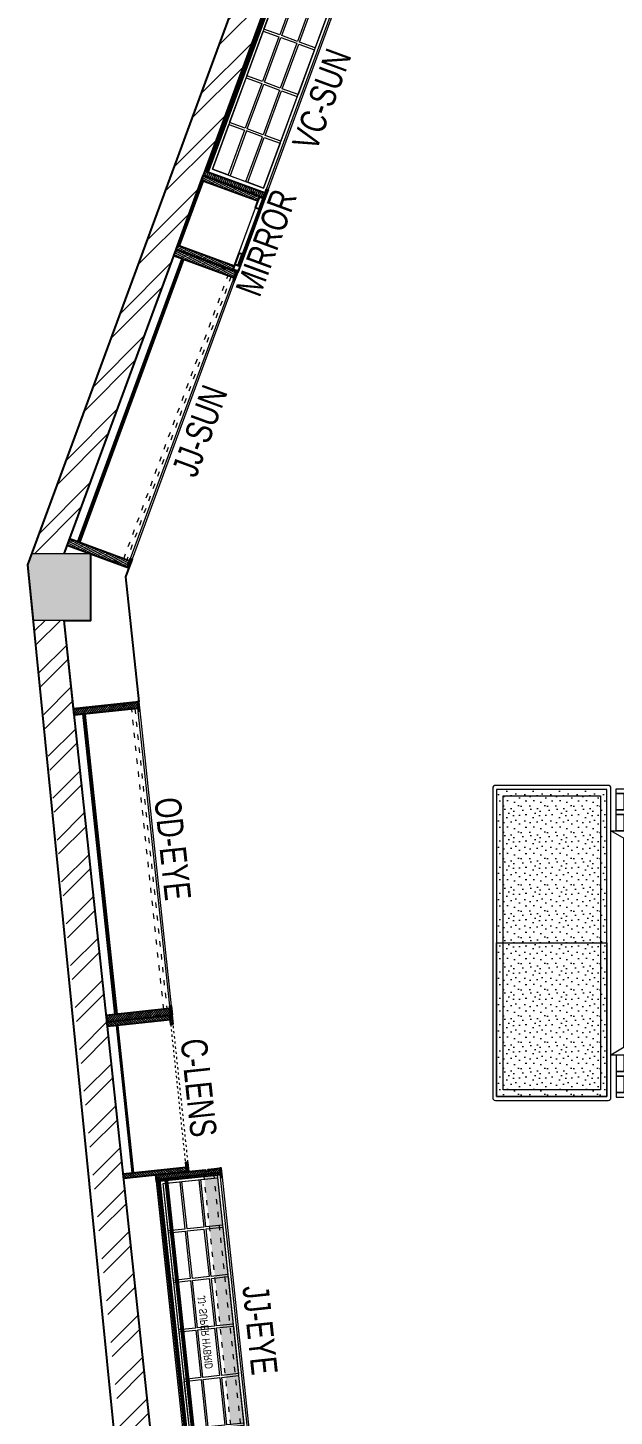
# Model space of a CAD drawing. Header units: feet. Extents: x 2748737 to 2755063, y -5469181 to -5449608.
# Drawn here: x 2748737 to 2750969, y -5464058 to -5458767 of the extents above; entities that cross this region are included whole.
import ezdxf

# ---------------------------------------------------------------- set-up
doc = ezdxf.new("R2010")
doc.units = ezdxf.units.FT
doc.header["$LTSCALE"] = 33
doc.header["$MEASUREMENT"] = 0
doc.linetypes.add('ACAD_ISO03W100', pattern=[30, 12, -18])
doc.linetypes.add('HIDDEN2', pattern=[4.7624999999999975, 3.174999999999998, -1.587499999999999])
for name, color, linetype, lineweight in [('A-COL', 243, 'Continuous', 9), ('column hatch', 5, 'Continuous', 0), ('HIDDEN LINE', 177, 'Continuous', 0), ('LENS-DIM', 252, 'Continuous', 5), ('LENS-HATCH', 251, 'Continuous', 5), ('LENS-PARTITION', 21, 'Continuous', 25), ('LENS_TEXT', 31, 'Continuous', 5), ('LK-FF&E FLOOR', 1, 'Continuous', 9), ('LK-FF&E WALL', 1, 'Continuous', 9), ('LN-ELEVATION-1', 81, 'Continuous', 25), ('LN-ELEVATION-2', 103, 'Continuous', 20), ('LN-ELEVATION-3', 125, 'Continuous', 18), ('LN-ELEVATION-4', 145, 'Continuous', 13), ('LN-ELEVATION-5', 167, 'Continuous', 5), ('LN-HATCH', 251, 'Continuous', 0), ('PLANO-TXT', 252, 'Continuous', 5)]:
    doc.layers.add(name, color=color, linetype=linetype, lineweight=lineweight)
doc.layers.add('A-WALL', color=1, linetype='Continuous')
doc.styles.add('LK TXT', font='GILC____.TTF', dxfattribs={"height": 100})
doc.styles.get("Standard").update_dxf_attribs({"font": 'GILC____.TTF'})
pattern_1 = [(45, (3990327.293469645, 1709214.691590092), (-4.490128060534575, 4.490128060534575), [])]
pattern_2 = [(45, (7858558.917008298, 3503823.203216763), (-4.490128060534575, 4.490128060534575), [])]

# ---------------------------------------------------------------- blocks, each defined once
blk = doc.blocks.new('MIRROR')
at = {"layer": 'LN-HATCH', "ltscale": 0.5}
h = blk.add_hatch(dxfattribs=at)
h.set_pattern_fill('ANSI31', color=256, scale=2)
h.set_pattern_definition([(45, (4060433.741624544, 1708720.786904081), (-4.490128060534575, 4.490128060534575), [])])
h.paths.add_polyline_path([(212.944788963403, 101.3407590774622), (230.944788963403, 101.3407590774622), (230.944788963403, -127.6592409225377), (212.944788963403, -127.6592409225377)])
h.paths.add_polyline_path([(230.944788963403, 95.34075907746227), (494.9447889634027, 95.34075907746227), (494.9447889634027, 101.3407590774622), (230.944788963403, 101.3407590774622)])
h.paths.add_polyline_path([(512.9447889634027, 101.3407590774622), (494.9447889634027, 101.3407590774622), (494.9447889634027, -127.6592409225377), (512.9447889634027, -127.6592409225377)])
at = {"layer": 'Defpoints'}
blk.add_lwpolyline([(512.9447889634027, 101.3407590774622), (212.944788963403, 101.3407590774622), (212.944788963403, -148.6592409225377), (512.9447889634027, -148.6592409225377)], close=True, dxfattribs=at)
at = {"layer": 'LN-ELEVATION-1'}
for points in [[(212.944788963403, 101.3407590774622), (230.944788963403, 101.3407590774622), (230.944788963403, -127.6592409225377), (212.944788963403, -127.6592409225377)], [(230.944788963403, 95.34075907746227), (494.9447889634027, 95.34075907746227), (494.9447889634027, 101.3407590774622), (230.944788963403, 101.3407590774622)], [(512.9447889634027, 101.3407590774622), (494.9447889634027, 101.3407590774622), (494.9447889634027, -127.6592409225377), (512.9447889634027, -127.6592409225377)], [(259.944788963403, -141.6592409225377), (259.944788963403, -127.6592409225377), (214.944788963403, -127.6592409225377), (214.944788963403, -148.6592409225377), (223.944788963403, -148.6592409225377), (223.944788963403, -147.1592409225377), (216.444788963403, -147.1592409225377), (216.444788963403, -141.6592409225377)], [(442.944788963403, -141.6592409225377), (442.944788963403, -127.6592409225377), (487.9447889634028, -127.6592409225377), (487.9447889634028, -148.6592409225377), (478.9447889634026, -148.6592409225377), (478.9447889634026, -147.1592409225377), (486.4447889634027, -147.1592409225377), (486.4447889634027, -141.6592409225377)], [(504.944788963403, -148.6592409225377), (504.944788963403, -147.1592409225377), (509.444788963403, -147.1592409225377), (509.444788963403, -129.1592409225377), (487.9447889634028, -129.1592409225377), (487.9447889634028, -127.6592409225377), (510.9447889634028, -127.6592409225377), (510.9447889634028, -148.6592409225377)]]:
    blk.add_lwpolyline(points, close=True, dxfattribs=at)
at = {"layer": 'LN-ELEVATION-2', "color": 4, "lineweight": 0}
blk.add_lwpolyline([(216.444788963403, -141.6592409225377), (486.4447889634027, -141.6592409225377), (486.4447889634027, -147.1592409225377), (216.444788963403, -147.1592409225377)], close=True, dxfattribs=at)
at = {"layer": 'LN-ELEVATION-2'}
blk.add_lwpolyline([(259.944788963403, -141.6592409225377), (442.944788963403, -141.6592409225377), (442.944788963403, -127.6592409225377), (259.944788963403, -127.6592409225377)], close=True, dxfattribs=at)
at = {"layer": 'LN-ELEVATION-4', "ltscale": 0.5}
blk.add_line((478.9447889634026, -148.6592409225377), (223.944788963403, -148.6592409225377), dxfattribs=at)
blk = doc.blocks.new('JJ SH 1200')
at = {"layer": 'LN-HATCH', "ltscale": 0.5}
h = blk.add_hatch(dxfattribs=at)
h.set_pattern_fill('ANSI31', color=256, scale=2)
h.set_pattern_definition([(45, (4097187.330767878, 1708800.267299229), (-4.490128060534575, 4.490128060534575), [])])
h.paths.add_polyline_path([(792.0591651862488, 220), (792.0591651862488, 30), (786.0591651862486, 30), (786.0591651862486, 20), (792.0591651862488, 20), (792.0591651862488, -24), (767.0591651862488, -24), (767.0591651862488, 220)])
h.paths.add_polyline_path([(-382.9408348137513, 180), (767.0591651862488, 180), (767.0591651862488, 186), (-382.9408348137513, 186)])
h.paths.add_polyline_path([(757.0591651862486, -24), (757.0591651862486, -30), (792.0591651862488, -30), (792.0591651862488, -24)])
h.paths.add_polyline_path([(-407.9408348137512, 220), (-407.9408348137512, 30), (-401.9408348137512, 30), (-401.9408348137512, 20), (-407.9408348137512, 20), (-407.9408348137512, -24), (-382.9408348137513, -24), (-382.9408348137513, 220)])
h.paths.add_polyline_path([(-372.9408348137513, -24), (-372.9408348137513, -30), (-407.9408348137512, -30), (-407.9408348137512, -24)])
at = {"layer": 'LN-ELEVATION-1', "ltscale": 0.5}
for points in [[(-407.9408348137512, 220), (-407.9408348137512, 30), (-401.9408348137512, 30), (-401.9408348137512, 20), (-407.9408348137512, 20), (-407.9408348137512, -24), (-382.9408348137513, -24), (-382.9408348137513, 220)], [(792.0591651862488, 220), (792.0591651862488, 30), (786.0591651862486, 30), (786.0591651862486, 20), (792.0591651862488, 20), (792.0591651862488, -24), (767.0591651862488, -24), (767.0591651862488, 220)], [(-382.9408348137513, 180), (767.0591651862488, 180), (767.0591651862488, 186), (-382.9408348137513, 186)], [(-372.9408348137513, -24), (-372.9408348137513, -30), (-407.9408348137512, -30), (-407.9408348137512, -24)], [(757.0591651862486, -24), (757.0591651862486, -30), (792.0591651862488, -30), (792.0591651862488, -24)]]:
    blk.add_lwpolyline(points, close=True, dxfattribs=at)
at = {"layer": 'LN-ELEVATION-3', "ltscale": 0.5}
for p, q in [((767.0591651862488, 220), (-382.9408348137513, 220)), ((757.0591651862486, -24), (-372.9408348137513, -24)), ((-372.9408348137513, -30), (757.0591651862486, -30))]:
    blk.add_line(p, q, dxfattribs=at)
at = {"layer": 'LN-ELEVATION-4', "linetype": 'ACAD_ISO03W100', "ltscale": 0.05}
blk.add_lwpolyline([(767.0591651862488, 0), (-382.9408348137513, 0), (-382.9408348137513, -12), (767.0591651862488, -12)], close=True, dxfattribs=at)
blk = doc.blocks.new('JJ SHD 1200')
at = {"layer": 'LN-ELEVATION-5'}
h = blk.add_hatch(color=177, dxfattribs=at)
h.dxf.hatch_style = 1
h.paths.add_polyline_path([(1182.000000000058, 67.99999999994179), (32.00000000005822, 68), (32.00000000000012, 18), (1182, 18)])
at = {"layer": 'LN-HATCH', "ltscale": 0.5}
h = blk.add_hatch(dxfattribs=at)
h.set_pattern_fill('ANSI31', color=256, scale=2)
h.set_pattern_definition([(45, (4097602.271602692, 1708830.267299229), (-4.490128060534575, 4.490128060534575), [])])
h.paths.add_polyline_path([(1207, 250), (1207, 60), (1201, 60), (1201, 50), (1207, 50), (1207, 6), (1182, 6), (1182, 250)])
h.paths.add_polyline_path([(32, 210), (1182, 210), (1182, 216), (32, 216)])
h.paths.add_polyline_path([(1172, 6), (1172, 0), (1207, 0), (1207, 6)])
h.paths.add_polyline_path([(7.000000000000056, 250), (7.000000000000056, 60), (13.00000000000006, 60), (13.00000000000006, 50), (7.000000000000056, 50), (7.000000000000056, 6), (32, 6), (32, 250)])
h.paths.add_polyline_path([(42, 6), (42, 0), (7.000000000000056, 0), (7.000000000000056, 6)])
at = {"layer": 'LN-ELEVATION-1', "ltscale": 0.5}
for points in [[(7, 250), (7, 60), (13, 60), (13, 50), (7, 50), (7, 6), (25, 6), (25, 250)], [(7.000000000000056, 250), (7.000000000000056, 60), (13.00000000000006, 60), (13.00000000000006, 50), (7.000000000000056, 50), (7.000000000000056, 6), (32, 6), (32, 250)], [(25, 238), (1189, 238), (1189, 244), (25, 244)], [(32, 210), (1182, 210), (1182, 216), (32, 216)], [(1207, 250), (1207, 60), (1201, 60), (1201, 50), (1207, 50), (1207, 6), (1182, 6), (1182, 250)], [(1207, 250), (1207, 60), (1201, 60), (1201, 50), (1207, 50), (1207, 6), (1189, 6), (1189, 250)], [(42, 6), (42, 0), (7, 0), (7, 6)], [(42, 6), (42, 0), (7.000000000000056, 0), (7.000000000000056, 6)], [(1172, 6), (1172, 0), (1207, 0), (1207, 6)], [(1172, 6), (1172, 0), (1207, 0), (1207, 6)]]:
    blk.add_lwpolyline(points, close=True, dxfattribs=at)
at = {"layer": 'LN-ELEVATION-3', "ltscale": 0.5}
for p, q in [((1189, 250), (25, 250)), ((1182, 250), (32, 250)), ((1172, 6), (42, 6)), ((1172, 6), (42, 6)), ((42, 0), (1172, 0)), ((42, 0), (1172, 0))]:
    blk.add_line(p, q, dxfattribs=at)
for points in [[(1172.000000000466, 226), (42, 226), (42, 18), (1172.000000000466, 18)], [(223.6666666655801, 226), (41.99999999860302, 226), (41.99999999860302, 162), (223.6666666655801, 162)], [(413.3333333325571, 226), (231.6666666655801, 226), (231.6666666655801, 162), (413.3333333325571, 162)], [(602.9999999995342, 226), (421.3333333325572, 226), (421.3333333325572, 162), (602.9999999995342, 162)], [(792.6666666665112, 226), (610.9999999995342, 226), (610.9999999995342, 162), (792.6666666665112, 162)], [(982.3333333334883, 226), (800.6666666665114, 226), (800.6666666665114, 162), (982.3333333334883, 162)], [(1172.000000000466, 226), (990.3333333334883, 226), (990.3333333334883, 162), (1172.000000000466, 162)], [(223.6666666655801, 154), (41.99999999860302, 154), (41.99999999860302, 90), (223.6666666655801, 90)], [(413.3333333325571, 154), (231.6666666655801, 154), (231.6666666655801, 90), (413.3333333325571, 90)], [(602.9999999995342, 154), (421.3333333325572, 154), (421.3333333325572, 90), (602.9999999995342, 90)], [(792.6666666665112, 154), (610.9999999995342, 154), (610.9999999995342, 90), (792.6666666665112, 90)], [(982.3333333334883, 154), (800.6666666665114, 154), (800.6666666665114, 90), (982.3333333334883, 90)], [(1172.000000000466, 90), (990.3333333334883, 90), (990.3333333334883, 154), (1172.000000000466, 154)], [(223.6666666655801, 82), (41.99999999860302, 82), (41.99999999860302, 18), (223.6666666655801, 18)], [(413.3333333325571, 82), (231.6666666655801, 82), (231.6666666655801, 18), (413.3333333325571, 18)], [(602.9999999995342, 82), (421.3333333325572, 82), (421.3333333325572, 18), (602.9999999995342, 18)], [(792.6666666665112, 82), (610.9999999995342, 82), (610.9999999995342, 18), (792.6666666665112, 18)], [(982.3333333334883, 82), (800.6666666665114, 82), (800.6666666665114, 18), (982.3333333334883, 18)], [(1172.000000000466, 82), (990.3333333334883, 82), (990.3333333334883, 18), (1172.000000000466, 18)]]:
    blk.add_lwpolyline(points, close=True, dxfattribs=at)
at = {"layer": 'LN-ELEVATION-4', "linetype": 'ACAD_ISO03W100', "ltscale": 0.05}
for points in [[(1182.000000000058, 67.99999999994179), (32.00000000005822, 68), (32.00000000000012, 18), (1182, 18)], [(1182, 30), (32, 30), (32, 18), (1182, 18)]]:
    blk.add_lwpolyline(points, close=True, dxfattribs=at)
at = {"layer": 'LK-FF&E WALL', "ltscale": 0.5, "insert": (482.4984843845887, 142.3254197300339), "char_height": 30, "attachment_point": 1}
blk.add_mtext_dynamic_manual_height_columns('\\pt120;JJ- SUPER HYBRID', width=526.8347885402455, gutter_width=500, heights=[0], dxfattribs=at)
blk = doc.blocks.new('CLENS 600')
at = {"layer": 'LN-HATCH', "ltscale": 0.5}
h = blk.add_hatch(dxfattribs=at)
h.set_pattern_fill('ANSI31', color=256, scale=2)
h.set_pattern_definition(pattern_1)
h.paths.add_polyline_path([(-600, 0), (-582, 0), (-582, -240), (-600, -240)])
h = blk.add_hatch(dxfattribs=at)
h.set_pattern_fill('ANSI31', color=256, scale=2)
h.set_pattern_definition([(45, (3975657.572909575, 1709214.691590092), (-4.490128060534575, 4.490128060534575), [])])
h.paths.add_polyline_path([(-18, 0), (0, 0), (0, -240), (-18, -240)])
h = blk.add_hatch(dxfattribs=at)
h.set_pattern_fill('ANSI31', color=256, scale=2)
h.set_pattern_definition([(45, (3990252.293469645, 1709214.691590092), (-4.490128060534575, 4.490128060534575), [])])
h.paths.add_polyline_path([(-582, -40), (-18, -40), (-18, -34), (-582, -34)])
h = blk.add_hatch(dxfattribs=at)
h.set_pattern_fill('ANSI31', color=256, scale=2)
h.set_pattern_definition(pattern_1)
h.paths.add_polyline_path([(-600, -250), (-565, -250), (-565, -240), (-600, -240)])
h = blk.add_hatch(dxfattribs=at)
h.set_pattern_fill('ANSI31', color=256, scale=2)
h.set_pattern_definition([(45, (3990177.293469646, 1709214.691590092), (-4.490128060534575, 4.490128060534575), [])])
h.paths.add_polyline_path([(-35, -250), (0, -250), (0, -240), (-35, -240)])
at = {"layer": 'HIDDEN LINE', "linetype": 'ACAD_ISO03W100', "ltscale": 0.02}
for p, q in [((-35, -240), (-565, -240)), ((-565, -250), (-35, -250))]:
    blk.add_line(p, q, dxfattribs=at)
at = {"layer": 'LN-ELEVATION-1', "ltscale": 0.5}
for points in [[(-600, 0), (-582, 0), (-582, -240), (-600, -240)], [(-18, 0), (0, 0), (0, -240), (-18, -240)], [(-582, -40), (-18, -40), (-18, -34), (-582, -34)], [(-600, -250), (-565, -250), (-565, -240), (-600, -240)], [(-35, -250), (0, -250), (0, -240), (-35, -240)]]:
    blk.add_lwpolyline(points, close=True, dxfattribs=at)
at = {"layer": 'LN-ELEVATION-4'}
blk.add_line((-18, 0), (-582, 0), dxfattribs=at)
blk = doc.blocks.new('A$C24899081')
at = {"layer": 'column hatch'}
h = blk.add_hatch(color=8, dxfattribs=at)
h.dxf.hatch_style = 1
h.paths.add_polyline_path([(5199.267778427341, -37.19173936080188), (4894.49165902473, -37.19173936080188), (4894.49165902473, -291.1718388628214), (5199.267778427341, -291.1718388628214)])
h.paths.add_polyline_path([(-210.5083409752697, -37.19173936080188), (-515.2844603788106, -37.19173936080188), (-515.2844603788106, -291.1718388628214), (-210.5083409752697, -291.1718388628214)])
h.paths.add_polyline_path([(-670.6242090575397, 2959.732924884185), (-645.3105602907016, 2705.752825381234), (-428.5999481575563, 2705.752825381234), (-428.5999481575563, 2959.732924884185)])
h.paths.add_polyline_path([(-1003.376351010985, 6298.343762850389), (-784.6566936187445, 6298.343762850389), (-784.6566936187445, 6552.32386235334), (-1008.777257037349, 6552.32386235334), (-1024.443701085634, 6509.719361742958)])
h.paths.add_polyline_path([(306.9408021839336, 10116.5178046301), (488.2221509376541, 10002.26571886893), (623.6411490533501, 10217.13215620257), (440.3530448991805, 10332.64899419341), (438.4555128160863, 10329.4083495764)])
h.paths.add_polyline_path([(2919.558099991642, 14122.62806688715), (3054.977098107338, 14337.49450422078), (2871.804721199908, 14452.93840542342), (2729.833141878247, 14242.20171488914)])
at = {"layer": 'LN-HATCH'}
h = blk.add_hatch(dxfattribs=at)
h.set_pattern_fill('ANSI32', color=256, scale=333, angle=180)
h.set_pattern_definition([(225, (-7065682.600582086, 5288784.786549147), (88.29995930067012, -88.29995930067015), []), (225, (-7065741.467221521, 5288784.786549147), (88.29995930067012, -88.29995930067015), [])])
h.paths.add_polyline_path([(-886.2487334199249, 6298.343762850389), (-1001.90087969508, 6298.343762850389), (-666.5566634619609, 3153.946559208446), (-657.3501917943358, 2959.732924884185), (-530.1919879578053, 2959.732924884185)])
h.paths.add_polyline_path([(402.2755760038271, 10056.43331811484), (306.9408021839336, 10116.5178046301), (294.3415243271738, 10096.12261753809), (-1008.777257037349, 6552.32386235334), (-886.2487334199249, 6552.32386235334)])
h.paths.add_polyline_path([(2826.974148062058, 14180.9788552532), (2729.833141878247, 14242.20171488914), (2727.735086758621, 14239.08744938113), (440.3530448991805, 10332.64899419341), (537.694574119523, 10271.29975544941)])
h.paths.add_polyline_path([(5115.912410255521, 2862.808260639198), (5215.914057350717, 2862.808260639198), (5301.15949973464, 17715.15137456171), (2876.803357033059, 14460.35817195382), (2871.804721199908, 14452.93840542342), (2969.030523174442, 14391.66210346669), (5199.267778427341, 17385.84308650996)])
at = {"layer": 'A-COL'}
for p, q in [((-784.6566936187445, 6552.32386235334), (-1008.777257037349, 6552.32386235334)), ((-784.6566936187445, 6298.343762850389), (-784.6566936187445, 6552.32386235334)), ((-784.6566936187445, 6298.343762850389), (-1003.376351010985, 6298.343762850389))]:
    blk.add_line(p, q, dxfattribs=at)
blk.add_lwpolyline([(-1008.777257037349, 6552.32386235334), (-1024.443701085634, 6509.719361742958), (-1003.361838316545, 6298.198152255267)], dxfattribs=at)
at = {"layer": 'A-WALL'}
for p, q in [((-1024.443701085634, 6509.719361742958), (294.3415243271738, 10096.12261753809)), ((-886.2487334199249, 6552.32386235334), (402.2755760038271, 10056.43331811484)), ((-645.3105602907016, 2705.752825381234), (-1024.443701085634, 6509.719361742958)), ((-530.1919879578053, 2959.732924884185), (-886.2487334199249, 6298.343762850389))]:
    blk.add_line(p, q, dxfattribs=at)
blk = doc.blocks.new('ffgd')
at = {"layer": 'LN-ELEVATION-4', "linetype": 'ACAD_ISO03W100', "ltscale": 0.1}
blk.add_lwpolyline([(0, 47.31184294237753), (0, -41.46233547315932), (-20, -41.46233547315932), (-20, 47.31184294237753)], close=True, dxfattribs=at)
at = {"layer": 'LN-ELEVATION-5', "linetype": 'ACAD_ISO03W100', "ltscale": 0.1}
for p, q in [((-159.8999999999068, 165.715584376594), (-159.8999999999068, 47.31184294237753)), ((-159.6999999997206, 165.715584376594), (-159.6999999997206, 47.31184294237753)), ((-159.3999999999068, 165.715584376594), (-159.3999999999068, 47.31184294237753)), ((-159, 165.715584376594), (-159, 47.31184294237753)), ((-158.5, 165.715584376594), (-158.5, 47.31184294237753)), ((-157.8999999999068, 165.715584376594), (-157.8999999999068, 47.31184294237753)), ((-157.1000000000931, 165.715584376594), (-157.1000000000931, 47.31184294237753)), ((-156.1000000000931, 165.715584376594), (-156.1000000000931, 47.31184294237753)), ((-154.1000000000931, 165.715584376594), (-154.1000000000931, 47.31184294237753)), ((-151.1000000000931, 165.715584376594), (-151.1000000000931, 47.31184294237753)), ((-146.1000000000931, 165.715584376594), (-146.1000000000931, 47.31184294237753)), ((-141.1000000000931, 165.715584376594), (-141.1000000000931, 47.31184294237753)), ((-135.1000000000931, 165.715584376594), (-135.1000000000931, 47.31184294237753)), ((-128.1000000000931, 165.715584376594), (-128.1000000000931, 47.31184294237753)), ((-120.1000000000931, 165.715584376594), (-120.1000000000931, 47.31184294237753)), ((-111.1000000000931, 165.715584376594), (-111.1000000000931, 47.31184294237753)), ((-102.1000000000931, 165.715584376594), (-102.1000000000931, 47.31184294237753)), ((-85, 165.715584376594), (-85, 47.31184294237753)), ((65, 165.715584376594), (65, 47.31184294237753)), ((82.10000000009315, 165.715584376594), (82.10000000009315, 47.31184294237753)), ((91.10000000009312, 165.715584376594), (91.10000000009312, 47.31184294237753)), ((100.1000000000931, 165.715584376594), (100.1000000000931, 47.31184294237753)), ((108.1000000000931, 165.715584376594), (108.1000000000931, 47.31184294237753)), ((115.1000000000931, 165.715584376594), (115.1000000000931, 47.31184294237753)), ((121.1000000000931, 165.715584376594), (121.1000000000931, 47.31184294237753)), ((126.1000000000931, 165.715584376594), (126.1000000000931, 47.31184294237753)), ((131.1000000000931, 165.715584376594), (131.1000000000931, 47.31184294237753)), ((134.1000000000931, 165.715584376594), (134.1000000000931, 47.31184294237753)), ((136.1000000000931, 165.715584376594), (136.1000000000931, 47.31184294237753)), ((137.1000000000931, 165.715584376594), (137.1000000000931, 47.31184294237753)), ((137.8999999999068, 165.715584376594), (137.8999999999068, 47.31184294237753)), ((138.5, 165.715584376594), (138.5, 47.31184294237753)), ((139, 165.715584376594), (139, 47.31184294237753)), ((139.3999999999067, 165.715584376594), (139.3999999999067, 47.31184294237753)), ((139.6999999997206, 165.715584376594), (139.6999999997206, 47.31184294237753)), ((139.8999999999068, 165.715584376594), (139.8999999999068, 47.31184294237753)), ((-159.8999999999068, -41.46233547315932), (-159.8999999999068, -159.8660769073758)), ((-159.6999999997206, -41.46233547315932), (-159.6999999997206, -159.8660769073758)), ((-159.3999999999068, -41.46233547315932), (-159.3999999999068, -159.8660769073758)), ((-159, -41.46233547315932), (-159, -159.8660769073758)), ((-158.5, -41.46233547315932), (-158.5, -159.8660769073758)), ((-157.8999999999068, -41.46233547315932), (-157.8999999999068, -159.8660769073758)), ((-157.1000000000931, -41.46233547315932), (-157.1000000000931, -159.8660769073758)), ((-156.1000000000931, -41.46233547315932), (-156.1000000000931, -159.8660769073758)), ((-154.1000000000931, -41.46233547315932), (-154.1000000000931, -159.8660769073758)), ((-151.1000000000931, -41.46233547315932), (-151.1000000000931, -159.8660769073758)), ((-146.1000000000931, -41.46233547315932), (-146.1000000000931, -159.8660769073758)), ((-141.1000000000931, -41.46233547315932), (-141.1000000000931, -159.8660769073758)), ((-135.1000000000931, -41.46233547315932), (-135.1000000000931, -159.8660769073758)), ((-128.1000000000931, -41.46233547315932), (-128.1000000000931, -159.8660769073758)), ((-120.1000000000931, -41.46233547315932), (-120.1000000000931, -159.8660769073758)), ((-111.1000000000931, -41.46233547315932), (-111.1000000000931, -159.8660769073758)), ((-102.1000000000931, -41.46233547315932), (-102.1000000000931, -159.8660769073758)), ((-85, -41.46233547315932), (-85, -159.8660769073758)), ((65, -41.46233547315932), (65, -159.8660769073758)), ((82.10000000009315, -41.46233547315932), (82.10000000009315, -159.8660769073758)), ((91.10000000009312, -41.46233547315932), (91.10000000009312, -159.8660769073758)), ((100.1000000000931, -41.46233547315932), (100.1000000000931, -159.8660769073758)), ((108.1000000000931, -41.46233547315932), (108.1000000000931, -159.8660769073758)), ((115.1000000000931, -41.46233547315932), (115.1000000000931, -159.8660769073758)), ((121.1000000000931, -41.46233547315932), (121.1000000000931, -159.8660769073758)), ((126.1000000000931, -41.46233547315932), (126.1000000000931, -159.8660769073758)), ((131.1000000000931, -41.46233547315932), (131.1000000000931, -159.8660769073758)), ((134.1000000000931, -41.46233547315932), (134.1000000000931, -159.8660769073758)), ((136.1000000000931, -41.46233547315932), (136.1000000000931, -159.8660769073758)), ((137.1000000000931, -41.46233547315932), (137.1000000000931, -159.8660769073758)), ((137.8999999999068, -41.46233547315932), (137.8999999999068, -159.8660769073758)), ((138.5, -41.46233547315932), (138.5, -159.8660769073758)), ((139, -41.46233547315932), (139, -159.8660769073758)), ((139.3999999999067, -41.46233547315932), (139.3999999999067, -159.8660769073758)), ((139.6999999997206, -41.46233547315932), (139.6999999997206, -159.8660769073758)), ((139.8999999999068, -41.46233547315932), (139.8999999999068, -159.8660769073758))]:
    blk.add_line(p, q, dxfattribs=at)
for points in [[(140, 72.9897628070321), (140, 165.715584376594), (-160, 165.715584376594), (-160, 72.9897628070321)], [(140, -67.14025533781387), (140, -159.8660769073758), (-160, -159.8660769073758), (-160, -67.14025533781387)]]:
    blk.add_lwpolyline(points, dxfattribs=at)
for points in [[(140, 72.9897628070321), (140, 47.31184294237753), (-160, 47.31184294237753), (-160, 72.9897628070321)], [(140, -41.46233547315932), (140, -67.14025533781387), (-160, -67.14025533781387), (-160, -41.46233547315932)]]:
    blk.add_lwpolyline(points, close=True, dxfattribs=at)
blk = doc.blocks.new('EURO 1040 x 1175')
at = {"layer": 'LN-ELEVATION-1'}
for points in [[(-470, -327.434990927577), (470, -327.434990927577), (470, 467.5650090724229), (-470, 467.5650090724229)], [(-470, 85.06500907242298), (470, 85.06500907242298), (470, 467.5650090724229), (-470, 467.5650090724229)], [(-283.2000000029802, 85.06500907242298), (-277.2000000029802, 85.06500907242298), (-277.2000000029802, 467.5650090724229), (-283.2000000029802, 467.5650090724229)], [(-96.40000000596046, 85.06500907242298), (-90.40000000596045, 85.06500907242298), (-90.40000000596045, 467.5650090724229), (-96.40000000596046, 467.5650090724229)], [(90.3999999910593, 85.06500907242298), (96.3999999910593, 85.06500907242298), (96.3999999910593, 467.5650090724229), (90.3999999910593, 467.5650090724229)], [(277.1999999880791, 85.06500907242298), (283.1999999880791, 85.06500907242298), (283.1999999880791, 467.5650090724229), (277.1999999880791, 467.5650090724229)], [(-470.0000000149008, 386.565009072423), (-283.2000000029802, 386.565009072423), (-283.2000000029802, 392.565009072423), (-470.0000000149008, 392.565009072423)], [(-277.2000000178814, 386.565009072423), (-96.40000000596046, 386.565009072423), (-96.40000000596046, 392.565009072423), (-277.2000000178814, 392.565009072423)], [(-90.40000002086165, 386.565009072423), (90.3999999910593, 386.565009072423), (90.3999999910593, 392.565009072423), (-90.40000002086165, 392.565009072423)], [(96.39999997615817, 386.565009072423), (277.1999999880791, 386.565009072423), (277.1999999880791, 392.565009072423), (96.39999997615817, 392.565009072423)], [(283.1999999880791, 386.565009072423), (470, 386.565009072423), (470, 392.565009072423), (283.1999999880791, 392.565009072423)], [(-470.0000000149008, 311.190009072423), (-283.2000000029802, 311.190009072423), (-283.2000000029802, 317.190009072423), (-470.0000000149008, 317.190009072423)], [(-277.2000000178814, 311.190009072423), (-96.40000000596046, 311.190009072423), (-96.40000000596046, 317.190009072423), (-277.2000000178814, 317.190009072423)], [(-90.40000002086165, 311.190009072423), (90.3999999910593, 311.190009072423), (90.3999999910593, 317.190009072423), (-90.40000002086165, 317.190009072423)], [(96.39999997615817, 311.190009072423), (277.1999999880791, 311.190009072423), (277.1999999880791, 317.190009072423), (96.39999997615817, 317.190009072423)], [(283.1999999880791, 311.190009072423), (470, 311.190009072423), (470, 317.190009072423), (283.1999999880791, 317.190009072423)], [(-470.0000000149008, 235.815009072423), (-283.2000000029802, 235.815009072423), (-283.2000000029802, 241.815009072423), (-470.0000000149008, 241.815009072423)], [(-277.2000000178814, 235.815009072423), (-96.40000000596046, 235.815009072423), (-96.40000000596046, 241.815009072423), (-277.2000000178814, 241.815009072423)], [(-90.40000002086165, 235.815009072423), (90.3999999910593, 235.815009072423), (90.3999999910593, 241.815009072423), (-90.40000002086165, 241.815009072423)], [(96.39999997615817, 235.815009072423), (277.1999999880791, 235.815009072423), (277.1999999880791, 241.815009072423), (96.39999997615817, 241.815009072423)], [(283.1999999880791, 235.815009072423), (470, 235.815009072423), (470, 241.815009072423), (283.1999999880791, 241.815009072423)], [(-470.0000000149008, 160.440009072423), (-283.2000000029802, 160.440009072423), (-283.2000000029802, 166.440009072423), (-470.0000000149008, 166.440009072423)], [(-277.2000000178814, 160.440009072423), (-96.40000000596046, 160.440009072423), (-96.40000000596046, 166.440009072423), (-277.2000000178814, 166.440009072423)], [(-90.40000002086165, 160.440009072423), (90.3999999910593, 160.440009072423), (90.3999999910593, 166.440009072423), (-90.40000002086165, 166.440009072423)], [(96.39999997615817, 160.440009072423), (277.1999999880791, 160.440009072423), (277.1999999880791, 166.440009072423), (96.39999997615817, 166.440009072423)], [(283.1999999880791, 160.440009072423), (470, 160.440009072423), (470, 166.440009072423), (283.1999999880791, 166.440009072423)], [(-470, 85.06500907242298), (470, 85.06500907242298), (470, 55.06500907242298), (-470, 55.06500907242298)], [(-470, 55.06500907242298), (470, 55.06500907242298), (470, -327.434990927577), (-470, -327.434990927577)], [(-283.2000000029802, 55.06500907242298), (-277.2000000029802, 55.06500907242298), (-277.2000000029802, -327.434990927577), (-283.2000000029802, -327.434990927577)], [(-96.40000000596046, 55.06500907242298), (-90.40000000596045, 55.06500907242298), (-90.40000000596045, -327.434990927577), (-96.40000000596046, -327.434990927577)], [(90.3999999910593, 55.06500907242298), (96.3999999910593, 55.06500907242298), (96.3999999910593, -327.434990927577), (90.3999999910593, -327.434990927577)], [(277.1999999880791, 55.06500907242298), (283.1999999880791, 55.06500907242298), (283.1999999880791, -327.434990927577), (277.1999999880791, -327.434990927577)], [(-470.0000000149008, -20.30999092757702), (-283.2000000029802, -20.30999092757702), (-283.2000000029802, -26.30999092757702), (-470.0000000149008, -26.30999092757702)], [(-277.2000000178814, -20.30999092757702), (-96.40000000596046, -20.30999092757702), (-96.40000000596046, -26.30999092757702), (-277.2000000178814, -26.30999092757702)], [(-90.40000002086165, -20.30999092757702), (90.3999999910593, -20.30999092757702), (90.3999999910593, -26.30999092757702), (-90.40000002086165, -26.30999092757702)], [(96.39999997615817, -20.30999092757702), (277.1999999880791, -20.30999092757702), (277.1999999880791, -26.30999092757702), (96.39999997615817, -26.30999092757702)], [(283.1999999880791, -20.30999092757702), (470, -20.30999092757702), (470, -26.30999092757702), (283.1999999880791, -26.30999092757702)], [(-470.0000000149008, -95.68499092757702), (-283.2000000029802, -95.68499092757702), (-283.2000000029802, -101.684990927577), (-470.0000000149008, -101.684990927577)], [(-277.2000000178814, -95.68499092757702), (-96.40000000596046, -95.68499092757702), (-96.40000000596046, -101.684990927577), (-277.2000000178814, -101.684990927577)], [(-90.40000002086165, -95.68499092757702), (90.3999999910593, -95.68499092757702), (90.3999999910593, -101.684990927577), (-90.40000002086165, -101.684990927577)], [(96.39999997615817, -95.68499092757702), (277.1999999880791, -95.68499092757702), (277.1999999880791, -101.684990927577), (96.39999997615817, -101.684990927577)], [(283.1999999880791, -95.68499092757702), (470, -95.68499092757702), (470, -101.684990927577), (283.1999999880791, -101.684990927577)], [(-470.0000000149008, -171.059990927577), (-283.2000000029802, -171.059990927577), (-283.2000000029802, -177.059990927577), (-470.0000000149008, -177.059990927577)], [(-277.2000000178814, -171.059990927577), (-96.40000000596046, -171.059990927577), (-96.40000000596046, -177.059990927577), (-277.2000000178814, -177.059990927577)], [(-90.40000002086165, -171.059990927577), (90.3999999910593, -171.059990927577), (90.3999999910593, -177.059990927577), (-90.40000002086165, -177.059990927577)], [(96.39999997615817, -171.059990927577), (277.1999999880791, -171.059990927577), (277.1999999880791, -177.059990927577), (96.39999997615817, -177.059990927577)], [(283.1999999880791, -171.059990927577), (470, -171.059990927577), (470, -177.059990927577), (283.1999999880791, -177.059990927577)], [(-470.0000000149008, -246.434990927577), (-283.2000000029802, -246.434990927577), (-283.2000000029802, -252.434990927577), (-470.0000000149008, -252.434990927577)], [(-277.2000000178814, -246.434990927577), (-96.40000000596046, -246.434990927577), (-96.40000000596046, -252.434990927577), (-277.2000000178814, -252.434990927577)], [(-90.40000002086165, -246.434990927577), (90.3999999910593, -246.434990927577), (90.3999999910593, -252.434990927577), (-90.40000002086165, -252.434990927577)], [(96.39999997615817, -246.434990927577), (277.1999999880791, -246.434990927577), (277.1999999880791, -252.434990927577), (96.39999997615817, -252.434990927577)], [(283.1999999880791, -246.434990927577), (470, -246.434990927577), (470, -252.434990927577), (283.1999999880791, -252.434990927577)]]:
    blk.add_lwpolyline(points, close=True, dxfattribs=at)
for points in [[(-283.2000000029802, 461.5650090724228), (-464, 461.5650090724228), (-464, 317.190009072423)], [(-96.40000000596046, 461.5650090724228), (-277.2000000029802, 461.5650090724228)], [(90.3999999910593, 461.5650090724228), (-90.40000000596045, 461.5650090724228)], [(277.1999999880791, 461.5650090724228), (96.3999999910593, 461.5650090724228)], [(464, 317.190009072423), (464, 461.5650090724228), (283.1999999880791, 461.5650090724228)], [(-464, 311.190009072423), (-464, 241.815009072423)], [(464, 241.815009072423), (464, 311.190009072423)], [(-464, 235.815009072423), (-464, 166.440009072423)], [(464, 166.440009072423), (464, 235.815009072423)], [(-464, 160.440009072423), (-464, 91.06500907242297), (-283.2000000029802, 91.06500907242297)], [(283.1999999880791, 91.06500907242297), (464, 91.06500907242297), (464, 160.440009072423)], [(-277.2000000029802, 91.06500907242297), (-96.40000000596046, 91.06500907242297)], [(-90.40000000596045, 91.06500907242297), (90.3999999910593, 91.06500907242297)], [(96.3999999910593, 91.06500907242297), (277.1999999880791, 91.06500907242297)], [(-464, -20.30999092757702), (-464, 49.06500907242298), (-283.2000000029802, 49.06500907242298)], [(-277.2000000029802, 49.06500907242298), (-96.40000000596046, 49.06500907242298)], [(-90.40000000596045, 49.06500907242298), (90.3999999910593, 49.06500907242298)], [(96.3999999910593, 49.06500907242298), (277.1999999880791, 49.06500907242298)], [(283.1999999880791, 49.06500907242298), (464, 49.06500907242298), (464, -20.30999092757702)], [(-464, -95.68499092757702), (-464, -26.30999092757702)], [(464, -26.30999092757702), (464, -95.68499092757702)], [(-464, -171.059990927577), (-464, -101.684990927577)], [(464, -101.684990927577), (464, -171.059990927577)], [(-283.2000000029802, -321.434990927577), (-464, -321.434990927577), (-464, -177.059990927577)], [(464, -177.059990927577), (464, -321.434990927577), (283.1999999880791, -321.434990927577)], [(-96.40000000596046, -321.434990927577), (-277.2000000029802, -321.434990927577)], [(90.3999999910593, -321.434990927577), (-90.40000000596045, -321.434990927577)], [(277.1999999880791, -321.434990927577), (96.3999999910593, -321.434990927577)]]:
    blk.add_lwpolyline(points, dxfattribs=at)
at = {"layer": 'LN-ELEVATION-2'}
blk.add_lwpolyline([(-520, -357.434990927577), (520, -357.434990927577), (520, 497.5650090724228), (-520, 497.5650090724228)], close=True, dxfattribs=at)
for points in [[(-470, 467.5650090724229), (-520, 497.5650090724228)], [(470, 467.5650090724229), (520, 497.5650090724228)], [(-470, -327.434990927577), (-520, -357.434990927577)], [(470, -327.434990927577), (520, -357.434990927577)]]:
    blk.add_lwpolyline(points, dxfattribs=at)
at = {"layer": 'LN-ELEVATION-3'}
for points in [[(-500, 559.5650090724229), (500, 559.5650090724229), (500, 577.5650090724228), (-500, 577.5650090724228)], [(-500, 497.5650090724228), (-470, 497.5650090724228), (-470, 559.5650090724229), (-500, 559.5650090724229)], [(470, 497.5650090724228), (500, 497.5650090724228), (500, 559.5650090724229), (470, 559.5650090724229)], [(-500, -357.434990927577), (-470, -357.434990927577), (-470, -419.434990927577), (-500, -419.434990927577)], [(470, -357.434990927577), (500, -357.434990927577), (500, -419.434990927577), (470, -419.434990927577)], [(-500, -419.434990927577), (500, -419.434990927577), (500, -437.4349909275768), (-500, -437.4349909275768)]]:
    blk.add_lwpolyline(points, close=True, dxfattribs=at)
at = {"layer": 'LN-ELEVATION-4'}
for points in [[(-500, 639.5650090724228), (500, 639.5650090724228), (500, 657.565009072423), (-500, 657.565009072423)], [(-500, 577.5650090724228), (-470, 577.5650090724228), (-470, 639.5650090724228), (-500, 639.5650090724228)], [(470, 577.5650090724228), (500, 577.5650090724228), (500, 639.5650090724228), (470, 639.5650090724228)], [(-470, 497.5650090724228), (-464, 497.5650090724228), (-464, 559.5650090724229), (-470, 559.5650090724229)], [(-464, 553.565009072423), (-283.2000000029802, 553.565009072423), (-283.2000000029802, 559.5650090724229), (-464, 559.5650090724229)], [(-283.2000000029802, 497.5650090724228), (-277.2000000029802, 497.5650090724228), (-277.2000000029802, 559.5650090724229), (-283.2000000029802, 559.5650090724229)], [(-277.2000000029802, 553.565009072423), (-96.40000000596046, 553.565009072423), (-96.40000000596046, 559.5650090724229), (-277.2000000029802, 559.5650090724229)], [(-96.40000000596046, 497.5650090724228), (-90.40000000596045, 497.5650090724228), (-90.40000000596045, 559.5650090724229), (-96.40000000596046, 559.5650090724229)], [(-90.40000000596045, 553.565009072423), (90.3999999910593, 553.565009072423), (90.3999999910593, 559.5650090724229), (-90.40000000596045, 559.5650090724229)], [(90.3999999910593, 497.5650090724228), (96.3999999910593, 497.5650090724228), (96.3999999910593, 559.5650090724229), (90.3999999910593, 559.5650090724229)], [(96.3999999910593, 553.565009072423), (277.1999999880791, 553.565009072423), (277.1999999880791, 559.5650090724229), (96.3999999910593, 559.5650090724229)], [(277.1999999880791, 497.5650090724228), (283.1999999880791, 497.5650090724228), (283.1999999880791, 559.5650090724229), (277.1999999880791, 559.5650090724229)], [(283.1999999880791, 553.565009072423), (463.9999999850988, 553.565009072423), (463.9999999850988, 559.5650090724229), (283.1999999880791, 559.5650090724229)], [(464, 497.5650090724228), (470, 497.5650090724228), (470, 559.5650090724229), (464, 559.5650090724229)], [(-470, -357.434990927577), (-464, -357.434990927577), (-464, -419.434990927577), (-470, -419.434990927577)], [(-283.2000000029802, -357.434990927577), (-277.2000000029802, -357.434990927577), (-277.2000000029802, -419.434990927577), (-283.2000000029802, -419.434990927577)], [(-96.40000000596046, -357.434990927577), (-90.40000000596045, -357.434990927577), (-90.40000000596045, -419.434990927577), (-96.40000000596046, -419.434990927577)], [(90.3999999910593, -357.434990927577), (96.3999999910593, -357.434990927577), (96.3999999910593, -419.434990927577), (90.3999999910593, -419.434990927577)], [(277.1999999880791, -357.434990927577), (283.1999999880791, -357.434990927577), (283.1999999880791, -419.434990927577), (277.1999999880791, -419.434990927577)], [(464, -357.434990927577), (470, -357.434990927577), (470, -419.434990927577), (464, -419.434990927577)], [(-464, -413.4349909275768), (-283.2000000029802, -413.4349909275768), (-283.2000000029802, -419.434990927577), (-464, -419.434990927577)], [(-277.2000000029802, -413.4349909275768), (-96.40000000596046, -413.4349909275768), (-96.40000000596046, -419.434990927577), (-277.2000000029802, -419.434990927577)], [(-90.40000000596045, -413.4349909275768), (90.3999999910593, -413.4349909275768), (90.3999999910593, -419.434990927577), (-90.40000000596045, -419.434990927577)], [(96.3999999910593, -413.4349909275768), (277.1999999880791, -413.4349909275768), (277.1999999880791, -419.434990927577), (96.3999999910593, -419.434990927577)], [(283.1999999880791, -413.4349909275768), (463.9999999850988, -413.4349909275768), (463.9999999850988, -419.434990927577), (283.1999999880791, -419.434990927577)], [(-500, -437.4349909275768), (-470, -437.4349909275768), (-470, -499.4349909275769), (-500, -499.4349909275769)], [(470, -437.4349909275768), (500, -437.4349909275768), (500, -499.4349909275769), (470, -499.4349909275769)], [(-500, -499.4349909275769), (500, -499.4349909275769), (500, -517.434990927577), (-500, -517.434990927577)]]:
    blk.add_lwpolyline(points, close=True, dxfattribs=at)
at = {"layer": 'LN-ELEVATION-5'}
for points in [[(-470, 577.5650090724228), (-464, 577.5650090724228), (-464, 639.5650090724228), (-470, 639.5650090724228)], [(-464, 633.565009072423), (-283.2000000029802, 633.565009072423), (-283.2000000029802, 639.5650090724228), (-464, 639.5650090724228)], [(-283.2000000029802, 577.5650090724228), (-277.2000000029802, 577.5650090724228), (-277.2000000029802, 639.5650090724228), (-283.2000000029802, 639.5650090724228)], [(-277.2000000029802, 633.565009072423), (-96.40000000596046, 633.565009072423), (-96.40000000596046, 639.5650090724228), (-277.2000000029802, 639.5650090724228)], [(-96.40000000596046, 577.5650090724228), (-90.40000000596045, 577.5650090724228), (-90.40000000596045, 639.5650090724228), (-96.40000000596046, 639.5650090724228)], [(-90.40000000596045, 633.565009072423), (90.3999999910593, 633.565009072423), (90.3999999910593, 639.5650090724228), (-90.40000000596045, 639.5650090724228)], [(90.3999999910593, 577.5650090724228), (96.3999999910593, 577.5650090724228), (96.3999999910593, 639.5650090724228), (90.3999999910593, 639.5650090724228)], [(96.3999999910593, 633.565009072423), (277.1999999880791, 633.565009072423), (277.1999999880791, 639.5650090724228), (96.3999999910593, 639.5650090724228)], [(277.1999999880791, 577.5650090724228), (283.1999999880791, 577.5650090724228), (283.1999999880791, 639.5650090724228), (277.1999999880791, 639.5650090724228)], [(283.1999999880791, 633.565009072423), (463.9999999850988, 633.565009072423), (463.9999999850988, 639.5650090724228), (283.1999999880791, 639.5650090724228)], [(464, 577.5650090724228), (470, 577.5650090724228), (470, 639.5650090724228), (464, 639.5650090724228)], [(-470, -437.4349909275768), (-464, -437.4349909275768), (-464, -499.4349909275769), (-470, -499.4349909275769)], [(-283.2000000029802, -437.4349909275768), (-277.2000000029802, -437.4349909275768), (-277.2000000029802, -499.4349909275769), (-283.2000000029802, -499.4349909275769)], [(-96.40000000596046, -437.4349909275768), (-90.40000000596045, -437.4349909275768), (-90.40000000596045, -499.4349909275769), (-96.40000000596046, -499.4349909275769)], [(90.3999999910593, -437.4349909275768), (96.3999999910593, -437.4349909275768), (96.3999999910593, -499.4349909275769), (90.3999999910593, -499.4349909275769)], [(277.1999999880791, -437.4349909275768), (283.1999999880791, -437.4349909275768), (283.1999999880791, -499.4349909275769), (277.1999999880791, -499.4349909275769)], [(464, -437.4349909275768), (470, -437.4349909275768), (470, -499.4349909275769), (464, -499.4349909275769)], [(-464, -493.4349909275769), (-283.2000000029802, -493.4349909275769), (-283.2000000029802, -499.4349909275769), (-464, -499.4349909275769)], [(-277.2000000029802, -493.4349909275769), (-96.40000000596046, -493.4349909275769), (-96.40000000596046, -499.4349909275769), (-277.2000000029802, -499.4349909275769)], [(-90.40000000596045, -493.4349909275769), (90.3999999910593, -493.4349909275769), (90.3999999910593, -499.4349909275769), (-90.40000000596045, -499.4349909275769)], [(96.3999999910593, -493.4349909275769), (277.1999999880791, -493.4349909275769), (277.1999999880791, -499.4349909275769), (96.3999999910593, -499.4349909275769)], [(283.1999999880791, -493.4349909275769), (463.9999999850988, -493.4349909275769), (463.9999999850988, -499.4349909275769), (283.1999999880791, -499.4349909275769)]]:
    blk.add_lwpolyline(points, close=True, dxfattribs=at)
at = {"layer": 'LENS-DIM'}
blk.add_blockref('ffgd', (10, 67.14025533781387), dxfattribs=at)
blk = doc.blocks.new('VC HD 1010')
at = {"layer": 'LN-HATCH', "ltscale": 0.5}
h = blk.add_hatch(dxfattribs=at)
h.set_pattern_fill('ANSI31', color=256, scale=2)
h.set_pattern_definition([(45, (3761554.586240421, 1795022.935917533), (-4.490128060534575, 4.490128060534575), [])])
h.paths.add_polyline_path([(-505.166666666977, 24), (-505.166666666977, -166), (-499.1666666669771, -166), (-499.1666666669771, -176), (-505.166666666977, -176), (-505.166666666977, -220), (-487.1666666669772, -220), (-487.1666666669772, 24)])
h = blk.add_hatch(dxfattribs=at)
h.set_pattern_fill('ANSI31', color=256, scale=2)
h.set_pattern_definition(pattern_2)
h.paths.add_polyline_path([(504.8333333330228, 24), (504.8333333330228, -166), (498.8333333330228, -166), (498.8333333330228, -176), (504.8333333330228, -176), (504.8333333330228, -220), (486.8333333330228, -220), (486.8333333330228, 24)])
h = blk.add_hatch(dxfattribs=at)
h.set_pattern_fill('ANSI31', color=256, scale=2)
h.set_pattern_definition([(45, (7858741.917008297, 3503823.203216763), (-4.490128060534575, 4.490128060534575), [])])
h.paths.add_polyline_path([(-470.1666666669772, -220), (-470.1666666669772, -226), (-505.166666666977, -226), (-505.166666666977, -220)])
h = blk.add_hatch(dxfattribs=at)
h.set_pattern_fill('ANSI31', color=256, scale=2)
h.set_pattern_definition(pattern_2)
h.paths.add_polyline_path([(476.8333333330228, -220), (476.8333333330228, -226), (511.8333333330228, -226), (511.8333333330228, -220)])
at = {"layer": 'LN-ELEVATION-1', "ltscale": 0.5}
for points in [[(-505.166666666977, 24), (-505.166666666977, -166), (-499.1666666669771, -166), (-499.1666666669771, -176), (-505.166666666977, -176), (-505.166666666977, -220), (-487.1666666669772, -220), (-487.1666666669772, 24)], [(486.8333333330228, 12), (-487.1666666669772, 12), (-487.1666666669772, 18), (486.8333333330228, 18)], [(504.8333333330228, 24), (504.8333333330228, -166), (498.8333333330228, -166), (498.8333333330228, -176), (504.8333333330228, -176), (504.8333333330228, -220), (486.8333333330228, -220), (486.8333333330228, 24)], [(-470.1666666669772, -220), (-470.1666666669772, -226), (-505.166666666977, -226), (-505.166666666977, -220)], [(469.8333333330228, -220), (469.8333333330228, -226), (504.8333333330228, -226), (504.8333333330228, -220)]]:
    blk.add_lwpolyline(points, close=True, dxfattribs=at)
at = {"layer": 'LN-ELEVATION-2', "ltscale": 0.5}
blk.add_lwpolyline([(470.1666666674428, 0), (-470.1666666674428, 0), (-470.1666666674428, -208), (470.1666666674428, -208)], close=True, dxfattribs=at)
at = {"layer": 'LN-ELEVATION-3', "ltscale": 0.5}
for p, q in [((-487.1666666669772, 24), (486.8333333330228, 24)), ((-470.1666666669772, -220), (469.8333333330228, -220)), ((469.8333333330228, -226), (-470.1666666669772, -226))]:
    blk.add_line(p, q, dxfattribs=at)
for points in [[(-470.1666666674428, 0), (-288.5000000004657, 0), (-288.5000000004657, -64), (-470.1666666674428, -64)], [(-280.5000000004657, 0), (-98.83333333348855, 0), (-98.83333333348855, -64), (-280.5000000004657, -64)], [(-90.83333333348855, 0), (90.83333333348855, 0), (90.83333333348855, -64), (-90.83333333348855, -64)], [(98.83333333348855, 0), (280.5000000004657, 0), (280.5000000004657, -64), (98.83333333348855, -64)], [(288.5000000004657, 0), (470.1666666674428, 0), (470.1666666674428, -64), (288.5000000004657, -64)], [(-470.1666666674428, -136), (-288.5000000004657, -136), (-288.5000000004657, -72), (-470.1666666674428, -72)], [(-280.5000000004657, -72), (-98.83333333348855, -72), (-98.83333333348855, -136), (-280.5000000004657, -136)], [(-90.83333333348855, -72), (90.83333333348855, -72), (90.83333333348855, -136), (-90.83333333348855, -136)], [(98.83333333348855, -72), (280.5000000004657, -72), (280.5000000004657, -136), (98.83333333348855, -136)], [(288.5000000004657, -72), (470.1666666674428, -72), (470.1666666674428, -136), (288.5000000004657, -136)], [(-470.1666666674428, -144), (-288.5000000004657, -144), (-288.5000000004657, -208), (-470.1666666674428, -208)], [(-280.5000000004657, -144), (-98.83333333348855, -144), (-98.83333333348855, -208), (-280.5000000004657, -208)], [(-90.83333333348855, -144), (90.83333333348855, -144), (90.83333333348855, -208), (-90.83333333348855, -208)], [(98.83333333348855, -144), (280.5000000004657, -144), (280.5000000004657, -208), (98.83333333348855, -208)], [(288.5000000004657, -144), (470.1666666674428, -144), (470.1666666674428, -208), (288.5000000004657, -208)]]:
    blk.add_lwpolyline(points, close=True, dxfattribs=at)
blk = doc.blocks.new('2 seater bench')
at = {"layer": 'LENS-HATCH', "lineweight": 0}
h = blk.add_hatch(dxfattribs=at)
h.set_pattern_fill('STIP1', color=177, scale=100, angle=269.9999999999999, pattern_type=2)
h.set_pattern_definition([(270, (6617251.078707985, -170421.6063060569), (100, -1.516e-13), [0, -100]), (270, (6617235.078707984, -170433.6063060569), (100, -1.516e-13), [0, -100]), (270, (6617211.078707985, -170428.6063060569), (100, -1.516e-13), [0, -100]), (270, (6617188.078707985, -170463.6063060569), (100, -1.516e-13), [0, -100]), (270, (6617224.078707985, -170460.6063060569), (100, -1.516e-13), [0, -100]), (270, (6617248.078707985, -170487.6063060569), (100, -1.516e-13), [0, -100]), (270, (6617255.078707985, -170452.6063060569), (100, -1.516e-13), [0, -100]), (270, (6617214.078707985, -170494.6063060569), (100, -1.516e-13), [0, -100]), (270, (6617182.078707985, -170489.6063060569), (100, -1.516e-13), [0, -100]), (270, (6617167.078707985, -170415.6063060568), (100, -1.516e-13), [0, -100]), (270, (6617187.078707985, -170433.6063060569), (100, -1.516e-13), [0, -100]), (270, (6617168.078707984, -170447.6063060569), (100, -1.516e-13), [0, -100]), (270, (6617232.078707985, -170508.6063060569), (100, -1.516e-13), [0, -100]), (270, (6617207.078707984, -170476.6063060568), (100, -1.516e-13), [0, -100]), (270, (6617240.078707984, -170468.6063060569), (100, -1.516e-13), [0, -100]), (270, (6617231.078707984, -170485.6063060569), (100, -1.516e-13), [0, -100]), (270, (6617204.078707985, -170449.6063060568), (100, -1.516e-13), [0, -100]), (270, (6617258.078707984, -170477.6063060569), (100, -1.516e-13), [0, -100]), (270, (6617199.078707984, -170508.6063060569), (100, -1.516e-13), [0, -100]), (270, (6617169.078707985, -170505.6063060569), (100, -1.516e-13), [0, -100])])
h.paths.add_polyline_path([(585, 210), (0, 210), (0, -210), (585, -210)])
h.paths.add_polyline_path([(0, 245), (0, -210)])
h.paths.add_polyline_path([(-585, 210), (0, 210), (0, -210), (-585, -210)])
at = {"layer": 'LN-ELEVATION-2', "ltscale": 0.5}
for points in [[(-585, 210), (0, 210), (0, -210), (-585, -210)], [(585.0000000009313, 210), (0, 210), (0, -210), (585.0000000009313, -210)]]:
    blk.add_lwpolyline(points, close=True, dxfattribs=at)
at = {"layer": 'LN-ELEVATION-5', "ltscale": 0.5}
blk.add_lwpolyline([(590, 225), (-590, 225, 0.4142135623730951), (-600, 215), (-600, -215, 0.4142135623730951), (-590, -225), (590, -225, 0.4142135623730951), (600, -215), (600, 215, 0.4142135623730951)], format="xyb", close=True, dxfattribs=at)
blk.add_lwpolyline([(585, 210), (-585, 210), (-585, -210), (585, -210)], close=True, dxfattribs=at)
at = {"layer": 'LN-ELEVATION-5', "linetype": 'HIDDEN2', "ltscale": 11}
blk.add_lwpolyline([(-560, 185), (560.0000000009313, 185), (560.0000000009313, -185), (-560, -185)], close=True, dxfattribs=at)

msp = doc.modelspace()

# ---------------------------------------------------------------- linework, layer by layer
at = {"layer": 'LENS-PARTITION'}
msp.add_lwpolyline([(2748887.362636929, -5460738.111225556), (2749122.001879703, -5460824.39231126), (2749109.043569596, -5460859.632109735), (2749159.756451836, -5461335.147825732), (2748911.166166875, -5461361.659525391), (2748875.261926606, -5461024.998902574), (2748976.853966408, -5461024.998902574), (2748976.853966408, -5460771.018803078)], dxfattribs=at)

# ---------------------------------------------------------------- block references
at = {"layer": 'LENS-DIM', "color": 2}
msp.add_blockref('A$C24899081', (2749761.510660026, -5467323.342665423), dxfattribs=at)
at = {"layer": 'LK-FF&E FLOOR', "rotation": 90}
msp.add_blockref('2 seater bench', (2750731.950686175, -5462254.043330047, 17940.12951759458), dxfattribs=at)
at = {"layer": 'LK-FF&E FLOOR', "xscale": -1}
msp.add_blockref('EURO 1040 x 1175', (2751476.950686174, -5462324.10833912, 17940.12951759458), dxfattribs=at)
at = {"layer": 'LK-FF&E WALL'}
for name, p, rotation in [('VC HD 1010', (2749601.919832291, -5458864.431056579), 69.81061370347966), ('CLENS 600', (2749038.422325245, -5462554.892893241), 96.08748045018613)]:
    msp.add_blockref(name, p, dxfattribs=dict(at, rotation=rotation))
at = {"layer": 'LK-FF&E WALL', "xscale": -1}
for name, p, rotation in [('MIRROR', (2749573.655657377, -5459165.390115654), 69.81061370361643), ('JJ SH 1200', (2749367.204069421, -5460070.645929978), 69.810613703081), ('JJ SH 1200', (2749173.186437205, -5461743.969743198), 96.08748045028914), ('JJ SHD 1200', (2749472.764127845, -5463104.933940088), 96.08748045028258)]:
    msp.add_blockref(name, p, dxfattribs=dict(at, rotation=rotation))

# ---------------------------------------------------------------- texts
at = {"layer": 'LENS_TEXT', "linetype": 'Continuous', "ltscale": 3, "insert": (2749645.119565922, -5459586.08926414), "char_height": 100, "width": 324.4738372093023, "attachment_point": 5, "rotation": 69.81061370371162, "style": 'LK TXT'}
msp.add_mtext('{\\C7;MIRROR}', dxfattribs=at)
at = {"layer": 'PLANO-TXT', "linetype": 'Continuous', "ltscale": 3, "width": 271.7848837209302, "attachment_point": 5, "style": 'LK TXT'}
for s, insert, char_height, rotation in [('VC-SUN', (2749856.700418637, -5459039.673100165), 99.99999999999999, 69.8106137029038), ('JJ-SUN', (2749392.210869796, -5460302.840747276), 99.99999999999999, 69.8106137029038), ('OD-EYE', (2749288.427691278, -5461895.597601952), 100, 276.08748045022696), ('C-LENS', (2749387.261418548, -5462806.02170622), 100, 276.08748045022696), ('JJ-EYE', (2749620.843515218, -5463729.259332487), 100, 276.08748045022696)]:
    msp.add_mtext(s, dxfattribs=dict(at, insert=insert, char_height=char_height, rotation=rotation))

doc.saveas('drawing.dxf')
